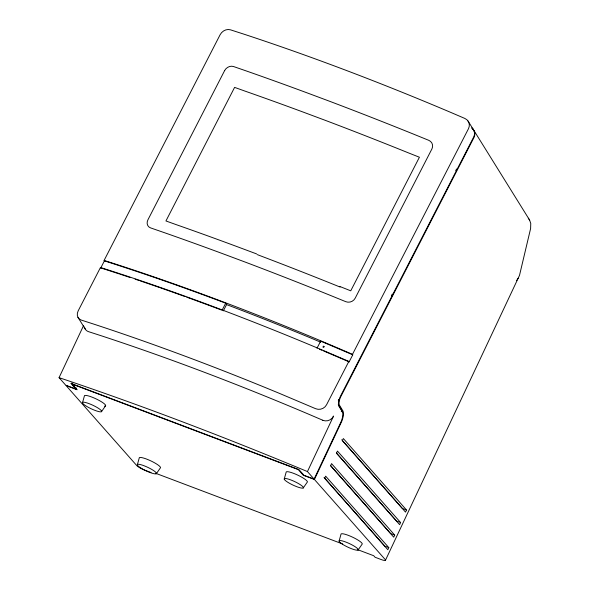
<?xml version="1.0" encoding="UTF-8"?>
<svg xmlns="http://www.w3.org/2000/svg" width="590" height="590" viewBox="0 0 590 590"><rect width="100%" height="100%" fill="white"/><g stroke="black" fill="none" stroke-linecap="round" stroke-linejoin="round"><path stroke-width="0.89" d="M82.475 402.823L84.363 396.082A11.748 2.161 25.2 0 1 97.203 399.423A11.748 2.161 25.2 0 1 104.533 406.134M137.322 464.876L139.203 458.135A11.748 2.161 25.2 0 1 150.664 460.805A11.748 2.161 25.2 0 1 160.296 468.018L156.306 473.763A10.576 1.947 25.2 0 1 140.501 467.789A10.576 1.947 25.2 0 1 143.916 465.702A10.576 1.947 25.2 0 1 156.306 473.763M284.218 479.11L286.106 472.369A11.748 2.161 25.2 0 1 297.567 475.039A11.748 2.161 25.2 0 1 307.198 482.251L303.201 487.996A10.576 1.947 25.2 0 1 287.404 482.023A10.576 1.947 25.2 0 1 290.818 479.936A10.576 1.947 25.2 0 1 303.201 487.996M339.066 541.163L340.946 534.429A11.748 2.161 25.2 0 1 352.407 537.092A11.748 2.161 25.2 0 1 362.046 544.304L358.049 550.05A10.576 1.947 25.2 0 1 342.244 544.076A10.576 1.947 25.2 0 1 345.659 541.989A10.576 1.947 25.2 0 1 358.049 550.05M385.403 560.397L519.502 275.382L530.609 228.544L530.764 223.492L529.599 220.055L467.995 120.95M76.339 387.962L75.852 389.009L65.711 385.174L59.066 377.652L83.633 325.444M471.794 127.853A8.223 7.67 -18.5 0 1 473.711 136.998L340.57 395.986A8.223 3.171 -69.3 0 0 338.962 406.303L342.281 411.636A8.968 3.459 -69.3 0 1 340.865 422.204L314.094 479.095L307.442 471.572L333.571 416.046A8.135 7.736 -29.5 0 1 322.76 420.264M357.348 549.541L373.721 555.728L375.048 557.233L381.133 559.534A7.051 1.298 25.2 0 0 385.226 559.578L314.426 479.471L341.699 421.444A10.141 3.909 -69.3 0 0 343.078 411.186L339.287 404.873A7.043 2.714 -69.3 0 1 340.474 397.269L473.999 137.463C475.444 134.763 475.002 131.201 472.841 129.011M388.81 547.623L387.829 549.718L324.67 478.261L325.658 476.167L388.81 547.623L384.754 546.089L324.028 477.384M394.71 535.086L393.729 537.18L330.57 465.724L331.558 463.629L394.71 535.086L390.654 533.552L330.533 465.532M400.61 522.548L399.622 524.643L336.47 453.186L337.451 451.092L400.61 522.548L396.554 521.014L336.433 452.995M406.51 510.011L405.522 512.105L342.37 440.649L343.351 438.554L406.51 510.011L402.454 508.484L341.728 439.771M100.477 267.484L78.182 310.849A8.223 6.726 -40.2 0 0 81.273 320.075L94.23 324.264A887.279 231.7 27.2 0 1 280.139 393.67L315.613 408.693A8.223 7.67 -18.5 0 0 326.558 404.77L348.852 361.405L327.413 352.215A887.279 231.7 27.2 0 0 100.477 267.484L100.765 267.949A887.279 231.7 27.2 0 1 119.578 274.018M320.702 342.185L310.842 338.048A887.279 231.7 27.2 0 0 226.56 304.595L225.697 303.201A887.279 231.7 27.2 0 0 104.393 260.883L104.106 260.419L220.129 34.714A8.223 6.726 -40.2 0 1 230.476 29.825L243.441 34.006A887.279 231.7 27.2 0 1 450.701 112.38L464.824 118.435A8.223 7.67 -18.5 0 1 468.512 128.635L352.481 354.347L352.768 354.811L349.14 361.869L323.593 350.954M100.765 267.949L104.393 260.883M222.061 310.259L225.697 303.201M223.337 310.871L226.56 304.595M317.022 348.196L320.658 341.138L352.768 354.811M391.428 295.738L392.269 294.1M455.738 170.628L456.579 168.998M516.589 280.538L518.175 278.244M101.458 411.709A10.576 1.947 25.2 0 0 89.068 403.641A10.576 1.947 25.2 0 0 85.653 405.736A10.576 1.947 25.2 0 0 101.458 411.709L105.455 405.964M256.606 253.914L236.251 246.318A868.996 159.853 25.2 0 0 176.469 224.738L165.938 220.962L234.606 87.379L244.887 91.067A871.932 160.392 25.2 0 1 304.875 112.72L325.296 120.345A871.777 160.362 25.2 0 1 408.604 152.95L419.416 157.235L350.748 290.818L339.663 286.423M314.094 479.095L303.953 475.26L298.968 469.618L70.866 383.367L75.852 389.009M314.426 479.471L303.275 475.252L298.282 469.611L72.209 384.127L77.194 389.769L66.043 385.55L136.843 465.658A7.051 1.298 25.2 0 0 144.919 470.215L151.003 472.516M155.708 473.291L342.702 544.002M319.492 349.228L321.956 350.261M322.796 420.25L308.673 414.195A884.034 230.852 27.2 0 0 101.414 335.821L88.456 331.632A8.142 6.807 -48.2 0 1 84.459 327.007M471.948 128.229L472.723 128.908M71.906 382.947L74.126 385.454M528.293 218.226L529.599 220.055M348.852 361.405L349.14 361.869M77.932 317.295L85.557 329.567M324.235 346.839L323.335 346.124L323.15 347.068L324.094 346.706L323.364 346.61L323.143 347.252M338.269 404.489L342.06 410.802A10.141 3.909 -69.3 0 1 342.259 411.488M59.066 377.652A887.279 163.216 25.2 0 1 307.442 471.572M104.106 260.419A887.279 231.7 27.2 0 1 352.481 354.347M120.441 274.298A887.279 231.7 27.2 0 1 129.933 277.44M135.14 279.181A887.279 231.7 27.2 0 1 139.483 280.648M140.354 280.943A887.279 231.7 27.2 0 1 159.647 287.573M160.487 287.868A887.279 231.7 27.2 0 1 185.09 296.593M186.794 297.213A887.279 231.7 27.2 0 1 221.198 309.934M257.196 254.585A868.701 159.802 25.2 0 1 340.076 287.042M341.271 411.252A8.968 3.459 -69.3 0 1 341.507 411.746M338.313 400.33A7.043 2.714 -69.3 0 1 338.527 399.467M224.635 70.579L147.913 219.841A7.124 5.922 -38.9 0 0 150.59 227.895L164.603 232.748A884.034 162.619 25.2 0 1 225.417 254.696L246.126 262.432A884.019 162.619 25.2 0 1 330.606 295.494L345.792 301.682A7.124 6.593 -21.5 0 0 355.187 298.186L431.917 148.931A6.977 6.453 -21.5 0 0 428.746 140.317L413.553 134.137A884.019 162.619 25.2 0 0 329.072 101.067L308.364 93.338A884.034 162.619 25.2 0 0 247.549 71.39L233.544 66.537A6.977 5.797 -38.9 0 0 224.635 70.579"/></g></svg>
